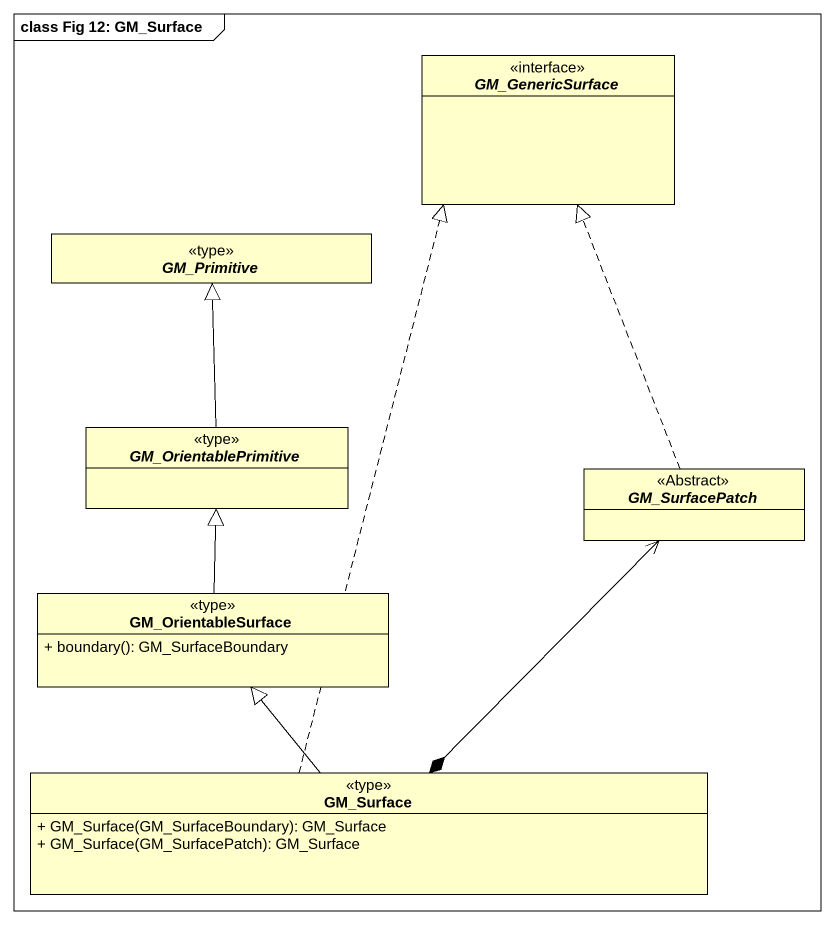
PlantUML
@startuml
mainframe class Fig 12: GM_Surface
hide circle
hide empty members
skinparam classAttributeIconSize 0
interface GM_GenericSurface <<interface>>
abstract class GM_Primitive <<type>>
abstract class GM_OrientablePrimitive <<type>>
abstract class GM_SurfacePatch <<Abstract>>
class GM_OrientableSurface <<type>> {
  + boundary(): GM_SurfaceBoundary
}
class GM_Surface <<type>> {
  + GM_Surface(GM_SurfaceBoundary): GM_Surface
  + GM_Surface(GM_SurfacePatch): GM_Surface
}
GM_OrientablePrimitive -up-|> GM_Primitive
GM_SurfacePatch .up.|> GM_GenericSurface
GM_SurfacePatch <--* GM_Surface
GM_OrientableSurface -up-|> GM_OrientablePrimitive
GM_Surface .up.|> GM_GenericSurface
GM_Surface -up-|> GM_OrientableSurface
@enduml
